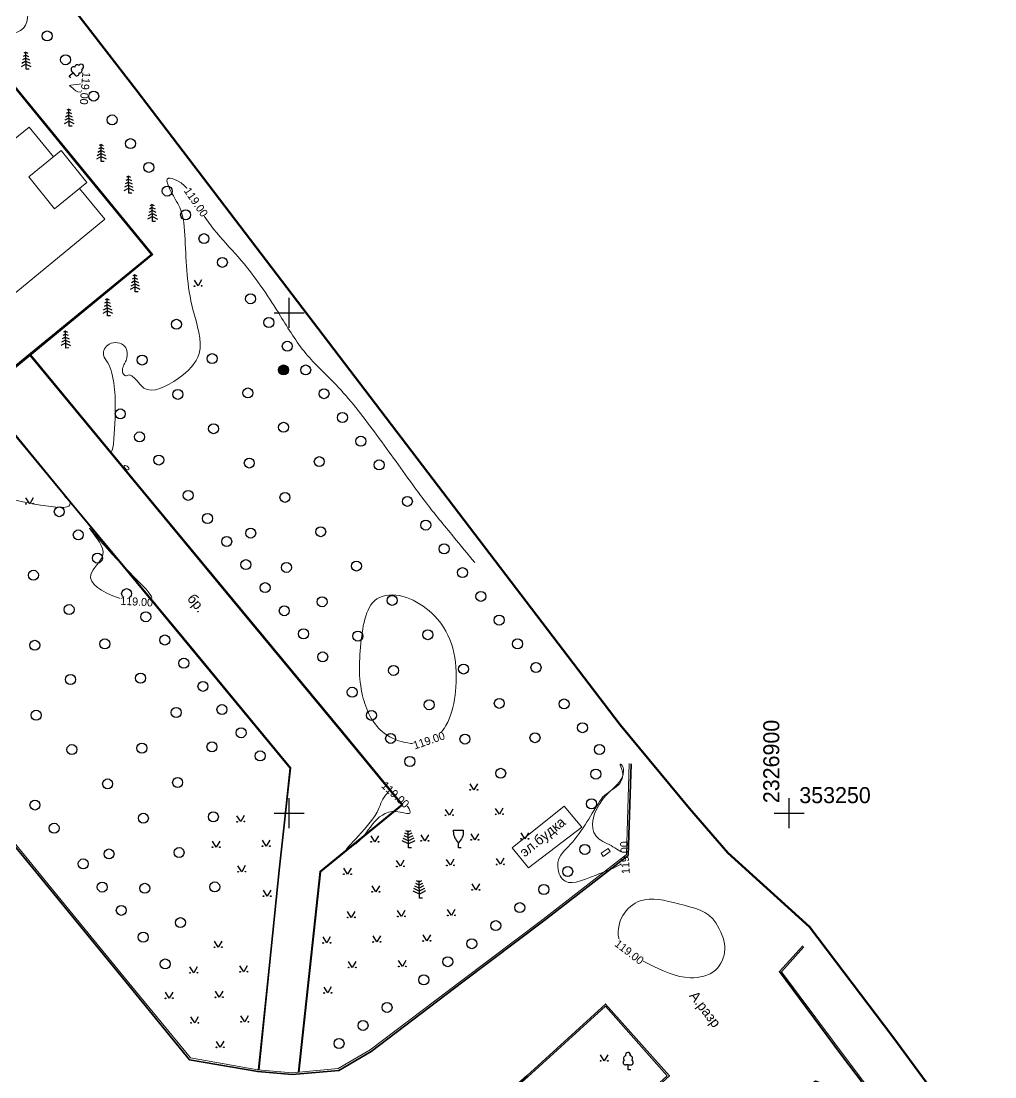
# Model space of a CAD drawing. Header units: millimetres. Extents: x 2326659 to 2326921, y 353133 to 353431.
# Drawn here: x 2326823.2 to 2326920.6, y 353223.7 to 353329.1 of the extents above; entities that cross this region are included whole.
import ezdxf
from ezdxf.enums import TextEntityAlignment as Align

# ---------------------------------------------------------------- set-up
doc = ezdxf.new("R2010")
doc.units = ezdxf.units.MM
for name, color, linetype in [('03_Здания и строения', 7, 'Continuous'), ('06_Инженерно-технические сооружения', 7, 'Continuous'), ('10_Границы покрытий и угодий', 7, 'Continuous'), ('13_Растительность', 7, 'Continuous'), ('19_Горизонтали', 7, 'Continuous'), ('44_Крышки колодцев', 7, 'Continuous'), ('pl_Планшетная_сетка', 7, 'Continuous')]:
    doc.layers.add(name, color=color, linetype=linetype)
doc.layers.add('0_ГРАНИЦЫ ПРОЕКТИРОВАНИЯ_Ном._пера__44', color=7, linetype='Continuous', lineweight=60, true_color=0x029e21)
doc.styles.add('LIKE11', font='bm431.shx')
doc.styles.add('pragmai.shx', font='pragmai.shx')

# ---------------------------------------------------------------- blocks, each defined once
blk = doc.blocks.new('g_117')
h = blk.add_hatch(color=255)
h.paths.add_polyline_path([(-0.6, 0.7), (0.7, -0.6, 0.177899), (0.93, 0, 0.639215)])
h.paths.add_polyline_path([(-0.7, 0.6, 0.177899), (-0.93, 0, 0.639215), (0.6, -0.7)])
at = {"color": 0, "flags": 128}
blk.add_lwpolyline([(0.71, -0.71), (-0.71, 0.71)], dxfattribs=at)
at = {"color": 0}
blk.add_circle((0, 0), 1, dxfattribs=at)
at = {"style": 'LIKE11', "flags": 8}
for tag, height, p in [('Номер', 1.6, (0, 2.5)), ('Текст', 2, (1.78, 0.2)), ('Отметка кольца люка', 1.6, (0, -2)), ('Отметка земли (возле него)', 1.6, (0, -4)), ('Верх прокладки', 1.6, (0, -6)), ('Низ прокладки', 1.6, (0, -8))]:
    blk.add_attdef(tag, text='', height=height, dxfattribs=at).set_placement(p, align=Align.MIDDLE_LEFT)
blk = doc.blocks.new('BL_333')
at = {"color": 0}
for p, q in [((0, -1.5), (0, 1.5)), ((-1.5, 0), (1.5, 0))]:
    blk.add_line(p, q, dxfattribs=at)

msp = doc.modelspace()

# ---------------------------------------------------------------- linework, layer by layer
at = {"layer": '03_Здания и строения', "color": 7, "linetype": 'Continuous', "lineweight": 20, "ltscale": 0.5, "transparency": 33554559, "elevation": 118.87, "flags": 128}
msp.add_lwpolyline([(2326872.3, 353246.55), (2326873.93, 353244.55), (2326879.27, 353248.61), (2326877.49, 353250.7)], close=True, dxfattribs=at)
at = {"layer": '03_Здания и строения', "color": 7, "linetype": 'Continuous', "lineweight": 20, "ltscale": 0.5, "transparency": 33554559, "elevation": 119.14, "flags": 128}
msp.add_lwpolyline([(2326881.18, 353246), (2326881.38, 353245.66), (2326882.11, 353246.16), (2326881.91, 353246.47), (2326881.18, 353246)], dxfattribs=at)
at = {"layer": '06_Инженерно-технические сооружения', "color": 7, "linetype": 'Continuous', "lineweight": 20, "ltscale": 0.5, "transparency": 33554559, "flags": 128}
for points, elevation in [([(2326884, 353254.95), (2326883.71, 353245.87), (2326875.35, 353239.37), (2326867.26, 353233.29), (2326858.1, 353226.34), (2326854.91, 353224.48), (2326850.3, 353224.07), (2326846.89, 353224.36), (2326840.13, 353225.54), (2326833.83, 353233.26), (2326826.91, 353241.68), (2326819.54, 353250.66), (2326811.26, 353260.81), (2326799.08, 353275.48), (2326791.81, 353284.48), (2326784.4, 353293.41), (2326778.11, 353301.46), (2326773.64, 353307.07), (2326766.65, 353315.75), (2326758.81, 353325.1), (2326755.05, 353329.52)], 118.9), ([(2326784.18, 353293.43), (2326792.71, 353300.37), (2326800.98, 353307.13), (2326804.46, 353309.98), (2326809.19, 353313.84), (2326821.56, 353323.91), (2326836.33, 353305.86), (2326836.38, 353305.8), (2326824.13, 353295.74), (2326819.32, 353291.79), (2326819.26, 353291.74), (2326799.17, 353275.37)], 119.36), ([(2326851.01, 353224.13), (2326853.18, 353244.14), (2326861.37, 353250.82), (2326855.36, 353258.12), (2326844.4, 353271.34), (2326833.45, 353284.57), (2326824.19, 353295.79)], 118.83), ([(2326819.26, 353291.74), (2326850.06, 353254.51), (2326846.9, 353224.36)], 119.19), ([(2326901.45, 353236.65), (2326899.22, 353234.16), (2326906.09, 353224.94), (2326914.9, 353213.26), (2326916.59, 353211.2)], 118.91), ([(2326872.66, 353209.99), (2326879.99, 353216.66), (2326887.8, 353223.77), (2326881.62, 353230.72), (2326873.87, 353223.66), (2326866.59, 353217.25), (2326866.66, 353216.99), (2326871.25, 353211.71), (2326872.66, 353209.99)], 118.89)]:
    msp.add_lwpolyline(points, dxfattribs=dict(at, elevation=elevation))
msp.add_lwpolyline([(2326829.06, 353312.41), (2326831.57, 353309.35), (2326820.4, 353300.16), (2326812.8, 353309.43), (2326824.03, 353318.55), (2326826.44, 353315.57)], dxfattribs=at)
msp.add_lwpolyline([(2326827.21, 353316.19), (2326823.97, 353313.57), (2326826.56, 353310.38), (2326829.79, 353313)], close=True, dxfattribs=at)
at = {"layer": '06_Инженерно-технические сооружения', "color": 5, "linetype": 'Continuous', "lineweight": 20, "ltscale": 0.5, "flags": 128}
for points, elevation in [([(2326901.45, 353236.65), (2326899.22, 353234.16), (2326906.09, 353224.94), (2326914.9, 353213.26), (2326916.59, 353211.2)], 118.91), ([(2326872.66, 353209.99), (2326879.99, 353216.66), (2326887.8, 353223.77), (2326881.62, 353230.72), (2326873.87, 353223.66), (2326866.59, 353217.25), (2326866.66, 353216.99), (2326871.25, 353211.71), (2326872.66, 353209.99)], 118.89)]:
    msp.add_lwpolyline(points, dxfattribs=dict(at, elevation=elevation))
at = {"layer": '10_Границы покрытий и угодий', "color": 7, "linetype": 'Continuous', "lineweight": 35, "ltscale": 0.5, "transparency": 33554559}
for points in [[(2326754.87, 353329.45, 119.52), (2326758.67, 353324.98, 119.5), (2326766.51, 353315.64, 119.35), (2326773.5, 353306.96, 119.28), (2326777.97, 353301.35, 119.28), (2326784.18, 353293.43, 119.36), (2326792.19, 353283.6, 119.32), (2326799.16, 353275.16, 119.31), (2326811.12, 353260.7, 118.91), (2326819.4, 353250.55, 118.86), (2326826.77, 353241.57, 118.74), (2326833.69, 353233.15, 118.7), (2326840.03, 353225.37, 118.7), (2326846.86, 353224.18, 118.83), (2326850.3, 353223.89, 118.89), (2326854.97, 353224.3, 0), (2326858.2, 353226.19, 118.75), (2326867.37, 353233.15, 118.84), (2326875.46, 353239.23, 118.89), (2326883.89, 353245.78, 118.97), (2326884.18, 353254.94, 118.9)], [(2326784.4, 353293.41, 119.34), (2326792.8, 353300.25, 119.25), (2326801.05, 353306.99, 119.21), (2326809.59, 353313.93, 119.13), (2326821.55, 353323.75, 119.11), (2326828.47, 353315.27, 119.18), (2326836.23, 353305.81, 119.1), (2326824.15, 353295.94, 119.18), (2326808.43, 353283.09, 119.26), (2326799.08, 353275.48, 119.25), (2326791.81, 353284.48, 119.34), (2326784.4, 353293.41, 119.34)], [(2326824.13, 353295.74, 119.14), (2326833.39, 353284.52, 118.97), (2326844.34, 353271.29, 118.92), (2326855.3, 353258.07, 118.9), (2326861.26, 353250.83, 119.02), (2326853.1, 353244.18, 118.96), (2326850.93, 353224.13, 118.83)], [(2326819.32, 353291.79, 119.19), (2326828.13, 353281.12, 118.99), (2326839.47, 353267.45, 118.9), (2326850.14, 353254.54, 118.92), (2326849.04, 353244.62, 118.93), (2326846.98, 353224.35, 118.9)], [(2326901.34, 353236.75, 118.91), (2326899.02, 353234.17, 118.82), (2326905.13, 353225.97, 118.75), (2326907.51, 353222.79, 118.71), (2326914.78, 353213.17, 118.67), (2326916.47, 353211.1, 118.68), (2326914.05, 353209.07, 118.69), (2326912.6, 353211.18, 118.71), (2326905.18, 353220.9, 118.77), (2326903.77, 353222.79, 118.79), (2326902.63, 353223.21, 118.82), (2326900.32, 353221.6, 118.84), (2326897.35, 353218.92, 118.84), (2326895.01, 353216.63, 118.85), (2326894.55, 353215.46, 118.82), (2326894.62, 353214.57, 118.75), (2326899.56, 353208.54, 118.67), (2326905.19, 353201.72, 118.82)], [(2326872.64, 353209.77, 118.99), (2326871.14, 353211.61, 118.94), (2326866.52, 353216.92, 118.86), (2326866.42, 353217.3, 118.89), (2326873.77, 353223.77, 118.95), (2326881.63, 353230.93, 118.95), (2326888.01, 353223.76, 118.87), (2326880.09, 353216.55, 118.98), (2326872.64, 353209.77, 118.99)]]:
    msp.add_polyline3d(points, dxfattribs=at)
at = {"layer": '10_Границы покрытий и угодий', "color": 5, "linetype": 'Continuous', "lineweight": 35, "ltscale": 0.5}
for points in [[(2326901.34, 353236.75, 118.91), (2326899.02, 353234.17, 118.82), (2326905.13, 353225.97, 118.75), (2326907.51, 353222.79, 118.71), (2326914.78, 353213.17, 118.67), (2326916.47, 353211.1, 118.68)], [(2326872.64, 353209.77, 118.99), (2326871.14, 353211.61, 118.94), (2326866.52, 353216.92, 118.86), (2326866.42, 353217.3, 118.89), (2326873.77, 353223.77, 118.95), (2326881.63, 353230.93, 118.95), (2326888.01, 353223.76, 118.87), (2326880.09, 353216.55, 118.98), (2326872.64, 353209.77, 118.99)]]:
    msp.add_polyline3d(points, dxfattribs=at)
at = {"layer": '13_Растительность', "ltscale": 0.5, "transparency": 33554559}
for p, q in [((2326823.69, 353325.73), (2326823.42, 353325.59)), ((2326823.68, 353326.03), (2326823.48, 353325.92)), ((2326823.68, 353326.03), (2326823.88, 353325.93)), ((2326823.69, 353325.73), (2326823.96, 353325.6)), ((2326823.7, 353324.83), (2326823.22, 353324.57)), ((2326823.7, 353325.13), (2326823.29, 353324.91)), ((2326823.69, 353325.43), (2326823.35, 353325.25)), ((2326823.69, 353325.43), (2326824.04, 353325.26)), ((2326823.7, 353325.13), (2326824.12, 353324.93)), ((2326823.7, 353324.83), (2326824.2, 353324.59)), ((2326827.97, 353320.33), (2326827.77, 353320.23)), ((2326827.97, 353320.33), (2326828.17, 353320.24)), ((2326828, 353319.13), (2326827.51, 353318.88)), ((2326827.99, 353319.43), (2326827.58, 353319.22)), ((2326827.98, 353319.73), (2326827.64, 353319.55)), ((2326827.98, 353320.03), (2326827.71, 353319.89)), ((2326827.98, 353320.03), (2326828.25, 353319.9)), ((2326827.98, 353319.73), (2326828.33, 353319.57)), ((2326827.99, 353319.43), (2326828.41, 353319.23)), ((2326828, 353319.13), (2326828.49, 353318.9)), ((2326831.21, 353316.2), (2326830.87, 353316.02)), ((2326831.2, 353316.5), (2326830.94, 353316.36)), ((2326831.2, 353316.8), (2326831, 353316.69)), ((2326831.2, 353316.8), (2326831.4, 353316.7)), ((2326831.2, 353316.5), (2326831.48, 353316.37)), ((2326831.21, 353316.2), (2326831.56, 353316.03)), ((2326831.22, 353315.6), (2326830.74, 353315.34)), ((2326831.22, 353315.9), (2326830.8, 353315.68)), ((2326831.22, 353315.9), (2326831.64, 353315.7)), ((2326831.22, 353315.6), (2326831.72, 353315.36)), ((2326833.96, 353313.04), (2326833.62, 353312.86)), ((2326833.95, 353313.34), (2326833.68, 353313.2)), ((2326833.95, 353313.64), (2326833.75, 353313.54)), ((2326833.95, 353313.64), (2326834.15, 353313.55)), ((2326833.95, 353313.34), (2326834.23, 353313.21)), ((2326833.96, 353313.04), (2326834.3, 353312.88)), ((2326833.97, 353312.44), (2326833.49, 353312.19)), ((2326833.96, 353312.74), (2326833.55, 353312.53)), ((2326833.96, 353312.74), (2326834.38, 353312.54)), ((2326833.97, 353312.44), (2326834.46, 353312.21)), ((2326836.32, 353310.8), (2326836.12, 353310.69)), ((2326836.32, 353310.8), (2326836.52, 353310.7)), ((2326836.33, 353309.9), (2326835.92, 353309.68)), ((2326836.33, 353310.2), (2326835.99, 353310.02)), ((2326836.32, 353310.5), (2326836.05, 353310.35)), ((2326836.32, 353310.5), (2326836.6, 353310.37)), ((2326836.33, 353310.2), (2326836.68, 353310.03)), ((2326836.33, 353309.9), (2326836.75, 353309.7)), ((2326836.34, 353309.6), (2326835.86, 353309.34)), ((2326836.34, 353309.6), (2326836.83, 353309.36)), ((2326834.58, 353303.48), (2326834.31, 353303.34)), ((2326834.58, 353303.78), (2326834.38, 353303.67)), ((2326834.58, 353303.78), (2326834.78, 353303.68)), ((2326834.58, 353303.48), (2326834.86, 353303.35)), ((2326834.6, 353302.58), (2326834.12, 353302.32)), ((2326834.6, 353302.88), (2326834.18, 353302.66)), ((2326834.59, 353303.18), (2326834.25, 353303)), ((2326834.59, 353303.18), (2326834.94, 353303.01)), ((2326834.6, 353302.88), (2326835.02, 353302.68)), ((2326834.6, 353302.58), (2326835.09, 353302.34)), ((2326831.83, 353301.38), (2326831.63, 353301.28)), ((2326831.83, 353301.38), (2326832.03, 353301.29)), ((2326831.85, 353300.18), (2326831.37, 353299.93)), ((2326831.85, 353300.48), (2326831.43, 353300.27)), ((2326831.84, 353300.78), (2326831.5, 353300.61)), ((2326831.83, 353301.08), (2326831.56, 353300.94)), ((2326831.83, 353301.08), (2326832.11, 353300.95)), ((2326831.84, 353300.78), (2326832.19, 353300.62)), ((2326831.85, 353300.48), (2326832.27, 353300.28)), ((2326831.85, 353300.18), (2326832.34, 353299.95)), ((2326827.64, 353298.17), (2326827.44, 353298.06)), ((2326827.64, 353298.17), (2326827.84, 353298.07)), ((2326827.66, 353297.27), (2326827.25, 353297.05)), ((2326827.65, 353297.57), (2326827.31, 353297.39)), ((2326827.64, 353297.87), (2326827.38, 353297.73)), ((2326827.64, 353297.87), (2326827.92, 353297.74)), ((2326827.65, 353297.57), (2326828, 353297.4)), ((2326827.66, 353297.27), (2326828.08, 353297.07)), ((2326827.66, 353296.97), (2326827.18, 353296.72)), ((2326827.66, 353296.97), (2326828.16, 353296.73))]:
    msp.add_line(p, q, dxfattribs=at)
at = {"layer": '13_Растительность', "ltscale": 0.5, "transparency": 33554559, "flags": 128}
for points in [[(2326824.01, 353324.33), (2326823.71, 353324.33), (2326823.68, 353326.08)], [(2326828.02, 353323.66), (2326828.41, 353323.96)], [(2326828.17, 353323.46), (2326828.02, 353323.66)], [(2326828.41, 353323.96), (2326828.26, 353324.17)], [(2326828.41, 353323.96), (2326828.57, 353323.76)], [(2326828.31, 353318.64), (2326828.01, 353318.63), (2326827.97, 353320.38)], [(2326831.53, 353315.1), (2326831.23, 353315.1), (2326831.2, 353316.85)], [(2326834.28, 353311.95), (2326833.98, 353311.94), (2326833.94, 353313.69)], [(2326836.65, 353309.1), (2326836.35, 353309.1), (2326836.32, 353310.85)], [(2326834.91, 353302.08), (2326834.61, 353302.08), (2326834.58, 353303.83)], [(2326841.25, 353303.28), (2326840.9, 353302.67), (2326840.53, 353303.26)], [(2326832.16, 353299.69), (2326831.86, 353299.68), (2326831.83, 353301.43)], [(2326827.97, 353296.48), (2326827.67, 353296.47), (2326827.64, 353298.22)], [(2326824.42, 353281.52), (2326824.07, 353280.91), (2326823.69, 353281.5)], [(2326868.82, 353252.94), (2326868.47, 353252.34), (2326868.09, 353252.93)], [(2326845.51, 353249.76), (2326845.16, 353249.15), (2326844.79, 353249.74)], [(2326866.37, 353250.39), (2326866.02, 353249.79), (2326865.64, 353250.38)], [(2326871.37, 353250.49), (2326871.02, 353249.89), (2326870.64, 353250.48)], [(2326858.92, 353247.74), (2326858.57, 353247.14), (2326858.19, 353247.73)], [(2326862.46, 353247.5), (2326861.93, 353247.22), (2326861.4, 353247.48)], [(2326862.36, 353247.75), (2326861.93, 353247.52), (2326861.49, 353247.73)], [(2326862.26, 353248), (2326861.92, 353247.82), (2326861.58, 353247.99)], [(2326862.16, 353248.25), (2326861.91, 353248.12), (2326861.66, 353248.24)], [(2326862.25, 353246.53), (2326861.95, 353246.52), (2326861.91, 353248.27)], [(2326863.92, 353247.84), (2326863.57, 353247.24), (2326863.19, 353247.83)], [(2326866.41, 353248.29), (2326867.41, 353248.31)], [(2326868.92, 353247.94), (2326868.57, 353247.34), (2326868.19, 353247.93)], [(2326873.92, 353248.04), (2326873.57, 353247.44), (2326873.19, 353248.03)], [(2326843.06, 353247.21), (2326842.71, 353246.6), (2326842.34, 353247.2)], [(2326848.06, 353247.31), (2326847.71, 353246.7), (2326847.34, 353247.3)], [(2326862.56, 353247.25), (2326861.94, 353246.92), (2326861.31, 353247.22)], [(2326866.94, 353246.55), (2326866.93, 353247.05)], [(2326867.19, 353246.55), (2326866.94, 353246.55)], [(2326861.47, 353245.29), (2326861.12, 353244.69), (2326860.74, 353245.28)], [(2326866.47, 353245.39), (2326866.12, 353244.79), (2326865.74, 353245.38)], [(2326871.47, 353245.49), (2326871.12, 353244.89), (2326870.74, 353245.48)], [(2326845.61, 353244.76), (2326845.26, 353244.15), (2326844.89, 353244.75)], [(2326856.19, 353244.51), (2326855.84, 353243.91), (2326855.47, 353244.5)], [(2326863.24, 353243.24), (2326863, 353243.11), (2326862.74, 353243.23)], [(2326863.33, 353241.51), (2326863.03, 353241.51), (2326862.99, 353243.26)], [(2326848.16, 353242.31), (2326847.81, 353241.7), (2326847.44, 353242.3)], [(2326859.02, 353242.74), (2326858.67, 353242.14), (2326858.29, 353242.73)], [(2326863.64, 353242.23), (2326863.02, 353241.91), (2326862.39, 353242.21)], [(2326863.54, 353242.48), (2326863.01, 353242.21), (2326862.48, 353242.46)], [(2326863.44, 353242.74), (2326863.01, 353242.51), (2326862.57, 353242.72)], [(2326863.34, 353242.98), (2326863, 353242.81), (2326862.66, 353242.97)], [(2326869.02, 353242.94), (2326868.67, 353242.34), (2326868.29, 353242.93)], [(2326856.57, 353240.19), (2326856.22, 353239.59), (2326855.84, 353240.18)], [(2326861.57, 353240.29), (2326861.22, 353239.69), (2326860.84, 353240.28)], [(2326866.57, 353240.39), (2326866.22, 353239.79), (2326865.84, 353240.38)], [(2326843.26, 353237.21), (2326842.91, 353236.6), (2326842.54, 353237.2)], [(2326854.12, 353237.64), (2326853.77, 353237.04), (2326853.4, 353237.63)], [(2326859.12, 353237.74), (2326858.77, 353237.14), (2326858.39, 353237.73)], [(2326864.12, 353237.84), (2326863.77, 353237.24), (2326863.39, 353237.83)], [(2326845.81, 353234.76), (2326845.46, 353234.15), (2326845.09, 353234.75)], [(2326856.67, 353235.19), (2326856.32, 353234.59), (2326855.94, 353235.18)], [(2326861.67, 353235.29), (2326861.32, 353234.69), (2326860.94, 353235.28)], [(2326840.82, 353234.66), (2326840.47, 353234.05), (2326840.09, 353234.65)], [(2326854.22, 353232.64), (2326853.87, 353232.04), (2326853.5, 353232.63)], [(2326838.37, 353232.11), (2326838.02, 353231.5), (2326837.64, 353232.1)], [(2326843.36, 353232.21), (2326843.02, 353231.6), (2326842.64, 353232.2)], [(2326840.92, 353229.66), (2326840.57, 353229.05), (2326840.19, 353229.65)], [(2326845.91, 353229.76), (2326845.56, 353229.16), (2326845.19, 353229.75)], [(2326843.46, 353227.21), (2326843.12, 353226.61), (2326842.74, 353227.2)], [(2326881.85, 353225.86), (2326881.5, 353225.25), (2326881.13, 353225.85)], [(2326883.89, 353224.85), (2326883.64, 353224.84)], [(2326883.89, 353224.85), (2326884.15, 353224.85)], [(2326883.9, 353224.35), (2326883.89, 353224.85)], [(2326884.15, 353224.36), (2326883.9, 353224.35)]]:
    msp.add_lwpolyline(points, dxfattribs=at)
for points in [[(2326866.41, 353248.29), (2326866.41, 353248.2, 0.220516), (2326866.93, 353247.05)], [(2326867.41, 353248.31), (2326867.41, 353248.22, -0.220516), (2326866.93, 353247.05)]]:
    msp.add_lwpolyline(points, format="xyb", dxfattribs=at)
at = {"layer": '13_Растительность', "ltscale": 0.5, "transparency": 33554559}
for centre, radius in [((2326825.82, 353327.65), 0.5), ((2326827.66, 353325.27), 0.5), ((2326830.47, 353321.64), 0.5), ((2326832.31, 353319.26), 0.5), ((2326834.15, 353316.89), 0.5), ((2326835.98, 353314.52), 0.5), ((2326837.82, 353312.15), 0.5), ((2326839.66, 353309.78), 0.5), ((2326841.49, 353307.4), 0.5), ((2326843.33, 353305.03), 0.5), ((2326840.54, 353302.66), 0.0375), ((2326841.26, 353302.68), 0.0375), ((2326846.15, 353301.39), 0.5), ((2326838.74, 353298.84), 0.5), ((2326847.98, 353299.02), 0.5), ((2326849.82, 353296.65), 0.5), ((2326835.31, 353295.27), 0.5), ((2326842.31, 353295.41), 0.5), ((2326851.66, 353294.28), 0.5), ((2326838.88, 353291.84), 0.5), ((2326845.88, 353291.98), 0.5), ((2326853.49, 353291.91), 0.5), ((2326833.13, 353289.89), 0.5), ((2326855.33, 353289.53), 0.5), ((2326842.45, 353288.41), 0.5), ((2326849.45, 353288.55), 0.5), ((2326835.05, 353287.59), 0.5), ((2326857.17, 353287.16), 0.5), ((2326836.97, 353285.28), 0.5), ((2326846.02, 353284.98), 0.5), ((2326853.02, 353285.12), 0.5), ((2326859, 353284.79), 0.5), ((2326839.92, 353281.75), 0.5), ((2326849.59, 353281.55), 0.5), ((2326861.82, 353281.15), 0.5), ((2326823.7, 353280.9), 0.0375), ((2326824.43, 353280.92), 0.0375), ((2326827.03, 353280.12), 0.5), ((2326841.84, 353279.44), 0.5), ((2326863.66, 353278.78), 0.5), ((2326828.93, 353277.8), 0.5), ((2326846.16, 353277.98), 0.5), ((2326853.16, 353278.12), 0.5), ((2326843.76, 353277.14), 0.5), ((2326830.84, 353275.48), 0.5), ((2326865.49, 353276.41), 0.5), ((2326845.68, 353274.83), 0.5), ((2326849.73, 353274.55), 0.5), ((2326856.73, 353274.69), 0.5), ((2326824.44, 353273.77), 0.5), ((2326867.33, 353274.03), 0.5), ((2326847.6, 353272.53), 0.5), ((2326833.76, 353271.93), 0.5), ((2326860.3, 353271.26), 0.5), ((2326869.17, 353271.66), 0.5), ((2326828.01, 353270.34), 0.5), ((2326849.52, 353270.22), 0.5), ((2326853.3, 353271.12), 0.5), ((2326835.67, 353269.62), 0.5), ((2326871, 353269.29), 0.5), ((2326837.58, 353267.3), 0.5), ((2326851.44, 353267.92), 0.5), ((2326856.87, 353267.69), 0.5), ((2326863.87, 353267.83), 0.5), ((2326824.58, 353266.77), 0.5), ((2326831.58, 353266.91), 0.5), ((2326872.84, 353266.92), 0.5), ((2326839.48, 353264.98), 0.5), ((2326853.36, 353265.61), 0.5), ((2326860.44, 353264.26), 0.5), ((2326867.44, 353264.4), 0.5), ((2326874.68, 353264.55), 0.5), ((2326828.15, 353263.35), 0.5), ((2326835.15, 353263.49), 0.5), ((2326841.39, 353262.67), 0.5), ((2326856.31, 353262.08), 0.5), ((2326864.01, 353260.83), 0.5), ((2326871.01, 353260.97), 0.5), ((2326877.49, 353260.91), 0.5), ((2326824.72, 353259.78), 0.5), ((2326838.72, 353260.06), 0.5), ((2326843.29, 353260.35), 0.5), ((2326858.23, 353259.77), 0.5), ((2326879.33, 353258.54), 0.5), ((2326845.2, 353258.03), 0.5), ((2326860.15, 353257.47), 0.5), ((2326874.58, 353257.54), 0.5), ((2326835.29, 353256.49), 0.5), ((2326842.29, 353256.63), 0.5), ((2326867.58, 353257.4), 0.5), ((2326828.29, 353256.35), 0.5), ((2326847.11, 353255.72), 0.5), ((2326881.02, 353256.36), 0.5), ((2326862.07, 353255.16), 0.5), ((2326871.15, 353253.98), 0.5), ((2326880.66, 353253.9), 0.5), ((2326831.86, 353252.92), 0.5), ((2326838.86, 353253.06), 0.5), ((2326868.1, 353252.33), 0.0375), ((2326868.83, 353252.34), 0.0375), ((2326824.6, 353250.81), 0.5), ((2326880.23, 353250.93), 0.5), ((2326835.43, 353249.49), 0.5), ((2326842.43, 353249.63), 0.5), ((2326865.65, 353249.78), 0.0375), ((2326866.38, 353249.79), 0.0375), ((2326870.65, 353249.88), 0.0375), ((2326871.38, 353249.89), 0.0375), ((2326826.51, 353248.49), 0.5), ((2326844.8, 353249.14), 0.0375), ((2326845.53, 353249.16), 0.0375), ((2326873.2, 353247.43), 0.0375), ((2326873.93, 353247.44), 0.0375), ((2326832, 353245.92), 0.5), ((2326839, 353246.06), 0.5), ((2326842.35, 353246.6), 0.0375), ((2326843.08, 353246.61), 0.0375), ((2326847.35, 353246.7), 0.0375), ((2326848.08, 353246.71), 0.0375), ((2326858.21, 353247.13), 0.0375), ((2326858.93, 353247.14), 0.0375), ((2326863.21, 353247.23), 0.0375), ((2326863.93, 353247.24), 0.0375), ((2326868.2, 353247.33), 0.0375), ((2326868.93, 353247.34), 0.0375), ((2326879.56, 353246.38), 0.5), ((2326829.42, 353244.93), 0.5), ((2326860.76, 353244.68), 0.0375), ((2326861.48, 353244.69), 0.0375), ((2326865.76, 353244.78), 0.0375), ((2326866.48, 353244.79), 0.0375), ((2326870.75, 353244.88), 0.0375), ((2326871.48, 353244.89), 0.0375), ((2326877.85, 353244.17), 0.5), ((2326844.9, 353244.15), 0.0375), ((2326845.63, 353244.16), 0.0375), ((2326855.48, 353243.9), 0.0375), ((2326856.2, 353243.91), 0.0375), ((2326831.32, 353242.61), 0.5), ((2326835.57, 353242.49), 0.5), ((2326842.57, 353242.63), 0.5), ((2326858.31, 353242.13), 0.0375), ((2326859.03, 353242.14), 0.0375), ((2326868.3, 353242.33), 0.0375), ((2326869.03, 353242.34), 0.0375), ((2326875.46, 353242.37), 0.5), ((2326847.45, 353241.7), 0.0375), ((2326848.18, 353241.71), 0.0375), ((2326833.23, 353240.29), 0.5), ((2326873.06, 353240.56), 0.5), ((2326839.14, 353239.06), 0.5), ((2326855.86, 353239.58), 0.0375), ((2326856.58, 353239.59), 0.0375), ((2326860.86, 353239.68), 0.0375), ((2326861.58, 353239.69), 0.0375), ((2326865.86, 353239.78), 0.0375), ((2326866.58, 353239.79), 0.0375), ((2326870.66, 353238.76), 0.5), ((2326835.42, 353237.61), 0.5), ((2326853.41, 353237.03), 0.0375), ((2326854.13, 353237.04), 0.0375), ((2326858.41, 353237.13), 0.0375), ((2326859.13, 353237.14), 0.0375), ((2326863.41, 353237.23), 0.0375), ((2326864.13, 353237.24), 0.0375), ((2326868.26, 353236.96), 0.5), ((2326842.55, 353236.6), 0.0375), ((2326843.28, 353236.61), 0.0375), ((2326837.62, 353234.93), 0.5), ((2326865.86, 353235.16), 0.5), ((2326840.1, 353234.05), 0.0375), ((2326840.83, 353234.06), 0.0375), ((2326845.1, 353234.15), 0.0375), ((2326845.83, 353234.16), 0.0375), ((2326855.96, 353234.58), 0.0375), ((2326856.68, 353234.59), 0.0375), ((2326860.96, 353234.68), 0.0375), ((2326861.68, 353234.69), 0.0375), ((2326863.46, 353233.35), 0.5), ((2326842.65, 353231.6), 0.0375), ((2326843.38, 353231.61), 0.0375), ((2326853.51, 353232.03), 0.0375), ((2326854.23, 353232.05), 0.0375), ((2326837.65, 353231.5), 0.0375), ((2326838.38, 353231.51), 0.0375), ((2326859.79, 353230.59), 0.5), ((2326840.2, 353229.05), 0.0375), ((2326840.93, 353229.06), 0.0375), ((2326845.2, 353229.15), 0.0375), ((2326845.93, 353229.16), 0.0375), ((2326857.39, 353228.79), 0.5), ((2326854.99, 353226.99), 0.5), ((2326842.75, 353226.6), 0.0375), ((2326843.48, 353226.61), 0.0375), ((2326881.14, 353225.25), 0.0375), ((2326881.86, 353225.26), 0.0375)]:
    msp.add_circle(centre, radius, dxfattribs=at)
for centre, start, end in [((2326828.45, 353324.32), 63.384, 217.7494), ((2326828.82, 353324.52), 45.6901, 175.5691), ((2326829.21, 353324.58), 37.7494, 149.9914), ((2326829.21, 353324.58), 285.5075, 37.7494), ((2326828.77, 353323.91), 217.7494, 12.1149), ((2326829.06, 353324.21), 259.9298, 29.8088), ((2326883.63, 353225.09), 116.7823, 271.1477), ((2326883.68, 353225.5), 99.0884, 228.9674), ((2326883.87, 353225.85), 91.1477, 203.3897), ((2326883.87, 353225.85), 338.9057, 91.1477), ((2326884.08, 353225.51), 313.3281, 83.2071), ((2326884.15, 353225.1), 271.1477, 65.5131)]:
    msp.add_arc(centre, 0.25, start, end, dxfattribs=at)
at = {"layer": '19_Горизонтали', "color": 42, "linetype": 'Continuous', "lineweight": 20, "ltscale": 0.5, "transparency": 33554559}
for points, start_tangent, end_tangent in [([(2326823.4, 353331.18, 119), (2326823.44, 353328.44, 119), (2326820.62, 353327.28, 119), (2326819.99, 353326.41, 119), (2326817.48, 353324.18, 119), (2326815.08, 353321.88, 119), (2326813.03, 353320.26, 119), (2326810.91, 353318.62, 119), (2326809.47, 353320.21, 119), (2326804.67, 353324.71, 119), (2326798.01, 353330.89, 119), (2326801.29, 353338.99, 119), (2326810.8, 353343.15, 119), (2326814.44, 353342.06, 119), (2326818.08, 353337.64, 119), (2326823.4, 353331.18, 119)], (0.682743, -0.730659), (0.682743, -0.730659)), ([(2326828.08, 353322.65, 119), (2326828.69, 353322.17, 119), (2326829.46, 353322.12, 119), (2326829.52, 353322.72, 119), (2326828.71, 353322.8, 119), (2326828.08, 353322.65, 119)], (0.892509, -0.45103), (0.892509, -0.45103)), ([(2326833.68, 353284.38, 119), (2326833.5, 353284.7, 119), (2326833.81, 353284.66, 119), (2326833.99, 353284.33, 119), (2326833.68, 353284.38, 119)], (-0.756815, 0.653629), (-0.756815, 0.653629)), ([(2326830.19, 353278.25, 119), (2326831.39, 353275.81, 119), (2326830.18, 353273.84, 119), (2326832.74, 353271.58, 119), (2326836.07, 353271.18, 119), (2326832.3, 353275.89, 119), (2326830.19, 353278.25, 119)], (0.579265, -0.815139), (0.579265, -0.815139)), ([(2326859.3, 353271.66, 119), (2326857.22, 353267.35, 119), (2326857.35, 353261.73, 119), (2326859.53, 353257.97, 119), (2326864.22, 353257.29, 119), (2326866.67, 353262.6, 119), (2326864.53, 353269.71, 119), (2326859.3, 353271.66, 119)], (-0.957484, -0.288485), (-0.957484, -0.288485)), ([(2326881.23, 353251.44, 119), (2326878.11, 353246.88, 119), (2326876.87, 353245.07, 119), (2326877.33, 353243.41, 119), (2326880.68, 353243.81, 119), (2326883.55, 353245.8, 119), (2326882.94, 353246.29, 119), (2326882.18, 353246.76, 119), (2326880.68, 353247.7, 119), (2326881.33, 353251.35, 119), (2326883.44, 353254.29, 119), (2326883.23, 353254.83, 119), (2326883.12, 353254.91, 119), (2326883.23, 353254.45, 119), (2326881.23, 353251.44, 119)], (-0.568313, -0.822813), (-0.568313, -0.822813)), ([(2326856.78, 353247.04, 119), (2326855.85, 353246.38, 119), (2326858.79, 353250.09, 119), (2326859.65, 353251.8, 119), (2326860.17, 353252.16, 119), (2326860.74, 353251.61, 119), (2326861.5, 353250.96, 119), (2326862, 353250.43, 119), (2326862.11, 353250.08, 119), (2326861.11, 353250.11, 119), (2326856.78, 353247.04, 119)], (-0.78104, -0.624481), (-0.78104, -0.624481)), ([(2326892.65, 353239.05, 119), (2326893.56, 353236.4, 119), (2326892.62, 353234.32, 119), (2326890.11, 353233.56, 119), (2326885.92, 353234.95, 119), (2326883.04, 353237.21, 119), (2326883.36, 353239.77, 119), (2326885.09, 353241.23, 119), (2326888.94, 353240.94, 119), (2326892.65, 353239.05, 119)], (0.5211, -0.853496), (0.5211, -0.853496))]:
    msp.add_spline(points, degree=3, dxfattribs=dict(at, start_tangent=start_tangent, end_tangent=end_tangent))
for points, knots in [([(2326868.56, 353275.03, 119), (2326867.86, 353275.89, 119), (2326866.2, 353277.91, 119), (2326864.08, 353280.46, 119), (2326861.49, 353283.99, 119), (2326858.65, 353288, 119), (2326855.2, 353292.49, 119), (2326851.46, 353295.84, 119), (2326848.84, 353300.22, 119), (2326845.54, 353305.26, 119), (2326841.25, 353309.25, 119), (2326839.89, 353312.88, 119), (2326837.22, 353313.8, 119), (2326838.47, 353311.58, 119), (2326839.45, 353309.96, 119), (2326839.69, 353305.88, 119), (2326839.82, 353301.33, 119), (2326841.81, 353296.05, 119), (2326839.08, 353293.27, 119), (2326835.69, 353291.57, 119), (2326834.75, 353293.39, 119), (2326834.02, 353293.86, 119), (2326833.65, 353293.58, 119), (2326833.33, 353293.97, 119), (2326833.32, 353294.44, 119), (2326833.55, 353294.89, 119), (2326833.88, 353295.57, 119), (2326833.83, 353296.95, 119), (2326831.96, 353297.23, 119), (2326831.19, 353295.82, 119), (2326831.99, 353294.96, 119), (2326832.46, 353293.49, 119), (2326832.72, 353290.89, 119), (2326832.54, 353288.34, 119), (2326832.42, 353286.44, 119), (2326832.22, 353286.07, 119)], [0, 0, 0, 0, 3.341649, 7.831325, 9.953444, 16.479791, 22.581288, 26.899821, 31.412811, 37.769718, 45.034518, 48.4772, 49.350925, 51.541622, 52.51546, 55.731101, 62.789552, 67.23632, 70.499734, 74.043515, 75.671636, 76.027281, 76.392127, 76.77306, 77.219367, 77.75704, 78.255845, 79.541103, 81.119915, 82.334043, 83.239228, 84.33481, 86.973389, 90.938429, 92.289198, 92.289198, 92.289198, 92.289198]), ([(2326827.57, 353281.71, 119), (2326827.57, 353281.64, 119), (2326829.59, 353279.8, 119), (2326820.07, 353281.82, 119), (2326816.65, 353282.53, 119), (2326814.24, 353279.45, 119), (2326814.26, 353276.8, 119), (2326812.18, 353273.3, 119), (2326809.56, 353269.45, 119), (2326809.06, 353265.2, 119), (2326806.16, 353262.52, 119), (2326807.84, 353258.83, 119), (2326803.64, 353254.84, 119), (2326799.84, 353260.65, 119), (2326794.04, 353263.26, 119), (2326788.64, 353267.55, 119), (2326785.31, 353271.61, 119), (2326780.38, 353274.44, 119), (2326773.58, 353277.23, 119), (2326769.35, 353281.44, 119), (2326764.93, 353282.57, 119), (2326765.72, 353281.89, 119), (2326765.98, 353281.54, 119), (2326766.16, 353281.31, 119), (2326766.28, 353281.16, 119), (2326766.34, 353281.08, 119)], [98.713653, 98.713653, 98.713653, 98.713653, 99.037835, 104.551521, 111.251123, 113.11873, 115.207195, 118.953069, 124.987915, 129.127137, 131.212101, 135.921819, 138.765005, 144.933332, 150.724264, 159.081798, 164.960056, 166.288497, 176.095299, 186.003313, 186.261736, 187.183712, 187.443653, 187.742255, 188.027943, 188.027943, 188.027943, 188.027943])]:
    msp.add_open_spline(points, degree=3, knots=knots, dxfattribs=at)

# ---------------------------------------------------------------- block references
at = {"layer": '44_Крышки колодцев', "color": 0, "linetype": 'Continuous', "transparency": 33554559, "xscale": 0.5, "yscale": 0.5, "zscale": 0.5}
msp.add_blockref('g_117', (2326849.45, 353294.28, 118.76), dxfattribs=at)
at = {"layer": 'pl_Планшетная_сетка', "color": 104}
for p in [(2326850, 353300), (2326850, 353250), (2326900, 353250)]:
    msp.add_blockref('BL_333', p, dxfattribs=at)

# ---------------------------------------------------------------- texts
at = {"layer": '10_Границы покрытий и угодий', "color": 7, "lineweight": 20, "ltscale": 0.5, "transparency": 33554559, "char_height": 1, "attachment_point": 4, "style": 'pragmai.shx'}
for s, insert, rotation in [('\\A1;бр.', (2326840.02, 353271.62, 118.1), 309.8304), ('\\A1;эл.будка', (2326873.32, 353245.83), 38.8115), ('\\A1;А.разр', (2326890.23, 353231.95, 118.1), 307.3766)]:
    msp.add_mtext(s, dxfattribs=dict(at, insert=insert, rotation=rotation))
at = {"layer": 'pl_Планшетная_сетка', "color": 104, "style": 'pragmai.shx'}
msp.add_text('2326900', height=1.6, rotation=90, dxfattribs=at).set_placement((2326899, 353251))
msp.add_text('353250', height=1.6, dxfattribs=at).set_placement((2326901, 353251))

# ---------------------------------------------------------------- next in the draw order: texts
at = {"layer": '19_Горизонтали', "color": 42, "transparency": 33554559, "char_height": 0.8, "attachment_point": 5, "style": 'pragmai.shx', "bg_fill": 3, "box_fill_scale": 1, "bg_fill_color": 1, "bg_fill_transparency": 0}
for insert, rotation in [((2326829.6, 353322.42), 265.1608), ((2326840.69, 353311.05), 304.4165), ((2326834.76, 353271.13), 356.7795), ((2326863.98, 353257.26), 18.8782), ((2326860.62, 353251.84), 317.4648), ((2326883.57, 353245.56), 93.1801), ((2326884, 353236.12), 322.7562)]:
    msp.add_mtext('119.00', dxfattribs=dict(at, insert=insert, rotation=rotation))

# ---------------------------------------------------------------- next in the draw order: linework, layer by layer
at = {"layer": '06_Инженерно-технические сооружения', "color": 1, "linetype": 'Continuous', "lineweight": 20, "ltscale": 0.5, "elevation": 118.9, "flags": 128}
msp.add_lwpolyline([(2326884, 353254.95), (2326883.71, 353245.87), (2326875.35, 353239.37), (2326867.26, 353233.29), (2326858.1, 353226.34), (2326854.91, 353224.48), (2326850.3, 353224.07), (2326846.89, 353224.36), (2326840.13, 353225.54), (2326833.83, 353233.26), (2326826.91, 353241.68), (2326819.54, 353250.66), (2326811.26, 353260.81), (2326799.08, 353275.48), (2326791.81, 353284.48), (2326784.4, 353293.41), (2326778.11, 353301.46), (2326773.64, 353307.07), (2326766.65, 353315.75), (2326758.81, 353325.1), (2326755.05, 353329.52)], dxfattribs=at)
at = {"layer": '06_Инженерно-технические сооружения', "color": 3, "linetype": 'Continuous', "lineweight": 20, "ltscale": 0.5, "flags": 128}
for points, elevation in [([(2326851.01, 353224.13), (2326853.18, 353244.14), (2326861.37, 353250.82), (2326855.36, 353258.12), (2326844.4, 353271.34), (2326833.45, 353284.57), (2326824.19, 353295.79)], 118.83), ([(2326819.26, 353291.74), (2326850.06, 353254.51), (2326846.9, 353224.36)], 119.19)]:
    msp.add_lwpolyline(points, dxfattribs=dict(at, elevation=elevation))
at = {"layer": '0_ГРАНИЦЫ ПРОЕКТИРОВАНИЯ_Ном._пера__44', "color": 104, "lineweight": 60, "true_color": 0x029e21, "flags": 128}
msp.add_lwpolyline([(2326801.71, 353364.87), (2326834.71, 353322.27), (2326883.09, 353258.82), (2326890.01, 353250.45), (2326893.86, 353246.02), (2326902.03, 353238.65), (2326905.46, 353234.13), (2326910.36, 353227.66), (2326920.55, 353213.8), (2326823.43, 353132.75), (2326810.73, 353146.85)], dxfattribs=at)
at = {"layer": '10_Границы покрытий и угодий', "color": 1, "linetype": 'Continuous', "lineweight": 35, "ltscale": 0.5}
msp.add_polyline3d([(2326755.23, 353342.91, 119.69), (2326754.96, 353342.09, 119.67), (2326754.97, 353337.28, 119.6), (2326754.87, 353329.45, 119.52), (2326758.67, 353324.98, 119.5), (2326766.51, 353315.64, 119.35), (2326773.5, 353306.96, 119.28), (2326777.97, 353301.35, 119.28), (2326784.18, 353293.43, 119.36), (2326792.19, 353283.6, 119.32), (2326799.16, 353275.16, 119.31), (2326811.12, 353260.7, 118.91), (2326819.4, 353250.55, 118.86), (2326826.77, 353241.57, 118.74), (2326833.69, 353233.15, 118.7), (2326840.03, 353225.37, 118.7), (2326846.86, 353224.18, 118.83), (2326850.3, 353223.89, 118.89), (2326854.97, 353224.3, 0), (2326858.2, 353226.19, 118.75), (2326867.37, 353233.15, 118.84), (2326875.46, 353239.23, 118.89), (2326883.89, 353245.78, 118.97), (2326884.18, 353254.94, 118.9)], dxfattribs=at)
at = {"layer": '10_Границы покрытий и угодий', "color": 3, "linetype": 'Continuous', "lineweight": 35, "ltscale": 0.5}
for points in [[(2326824.13, 353295.74, 119.14), (2326833.39, 353284.52, 118.97), (2326844.34, 353271.29, 118.92), (2326855.3, 353258.07, 118.9), (2326861.26, 353250.83, 119.02), (2326853.1, 353244.18, 118.96), (2326850.93, 353224.13, 118.83)], [(2326819.32, 353291.79, 119.19), (2326828.13, 353281.12, 118.99), (2326839.47, 353267.45, 118.9), (2326850.14, 353254.54, 118.92), (2326849.04, 353244.62, 118.93), (2326846.98, 353224.35, 118.9)]]:
    msp.add_polyline3d(points, dxfattribs=at)

doc.saveas('drawing.dxf')
